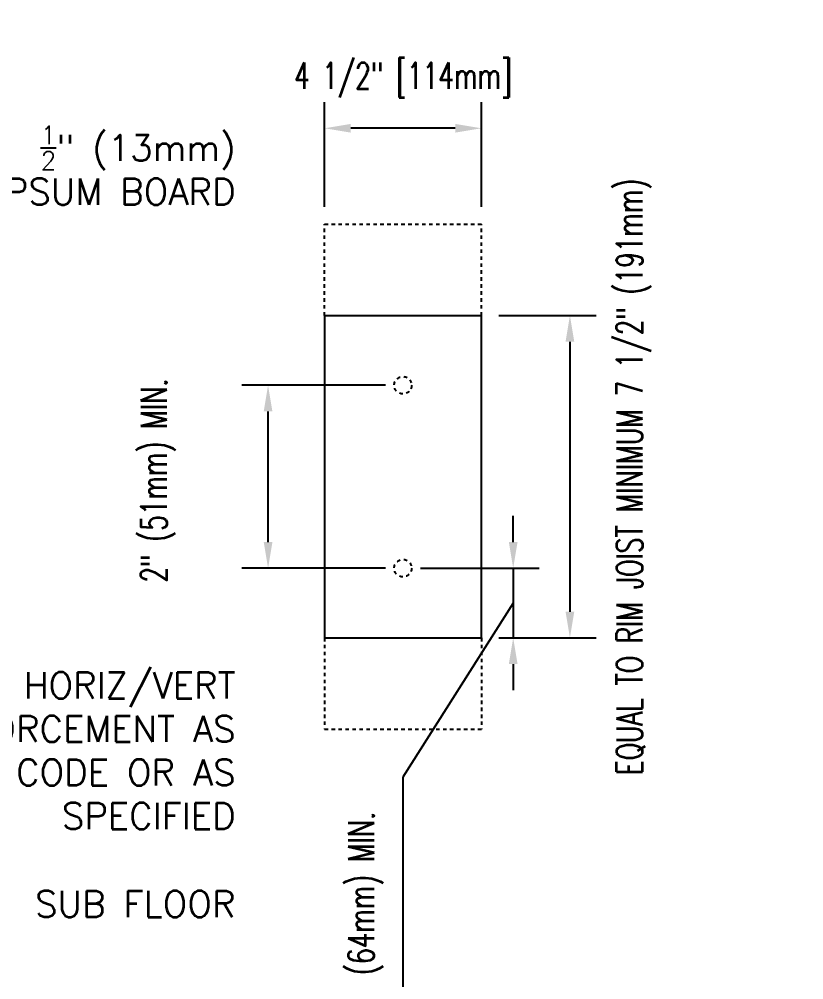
# Model space of a CAD drawing. Header units: inches. Extents: x 67 to 127, y -69.4 to 7.6.
# Drawn here: x 104.52 to 127.04, y -19.97 to 7.61 of the extents above; entities that cross this region are included whole.
import ezdxf

# ---------------------------------------------------------------- set-up
doc = ezdxf.new("R2010")
doc.units = ezdxf.units.IN
doc.header["$LTSCALE"] = 0.5
doc.header["$MEASUREMENT"] = 0
doc.linetypes.add('HIDDEN2', pattern=[0.1875, 0.125, -0.0625])
doc.layers.add('LINE9', color=9, linetype='Continuous')
doc.layers.add('TEXT', color=4, linetype='Continuous')
doc.styles.add('DIM', font='romans.shx', dxfattribs={"width": 0.7})
doc.styles.add('ROMANS', font='romans.shx', dxfattribs={"height": 1.125})
doc.dimstyles.new('ext_8', dxfattribs={"dimscale": 8, "dimtxt": 0.09375, "dimasz": 0.09375, "dimexe": 0.09375, "dimexo": 0.0625, "dimgap": 0.0625, "dimtad": 1, "dimdec": 1, "dimzin": 3, "dimdsep": 46, "dimlunit": 4, "dimtxsty": 'DIM', "dimcen": 0.09, "dimdle": 0.09375, "dimclrt": 4, "dimadec": 0, "dimazin": 0, "dimtfac": 1, "dimtdec": 1, "dimtmove": 2, "dimatfit": 3, "dimfxl": 0, "dimfrac": 2, "dimtolj": 1, "dimtzin": 0, "dimarcsym": 0})

# ---------------------------------------------------------------- blocks, each defined once
blk = doc.blocks.new('*D2')
at = {"layer": 'Defpoints', "color": 0}
for p in [(113.283, 4.476), (113.283, 1.724), (117.783, 1.724)]:
    blk.add_point(p, dxfattribs=at)
at = {"layer": 'TEXT', "color": 0, "lineweight": -2}
for p, q in [((113.283, 2.224), (113.283, 5.226)), ((117.783, 2.224), (117.783, 5.226)), ((117.033, 4.476), (114.033, 4.476))]:
    blk.add_line(p, q, dxfattribs=at)
at = {"layer": 'TEXT', "color": 0}
for points in [[(114.033, 4.601), (114.033, 4.351), (113.283, 4.476)], [(117.033, 4.601), (117.033, 4.351), (117.783, 4.476)]]:
    blk.add_solid(points, dxfattribs=at)
at = {"layer": 'TEXT', "color": 4, "insert": (115.533, 5.862), "char_height": 0.75, "attachment_point": 5, "style": 'DIM'}
blk.add_mtext('\\A1;4 1/2" [114mm]', dxfattribs=at)
blk = doc.blocks.new('*D3')
at = {"layer": 'Defpoints', "color": 0}
for p in [(117.783, -0.901), (117.783, -10.151), (120.325, -10.151)]:
    blk.add_point(p, dxfattribs=at)
at = {"layer": 'TEXT', "color": 0, "lineweight": -2}
for p, q in [((118.283, -0.901), (121.075, -0.901)), ((120.325, -1.651), (120.325, -9.401)), ((118.283, -10.151), (121.075, -10.151))]:
    blk.add_line(p, q, dxfattribs=at)
at = {"layer": 'TEXT', "color": 0}
for points in [[(120.2, -1.651), (120.45, -1.651), (120.325, -0.901)], [(120.2, -9.401), (120.45, -9.401), (120.325, -10.151)]]:
    blk.add_solid(points, dxfattribs=at)
at = {"layer": 'TEXT', "color": 4, "insert": (122.162, -5.526), "char_height": 0.75, "attachment_point": 5, "rotation": 90, "style": 'DIM'}
blk.add_mtext('\\A1;EQUAL TO RIM JOIST MINIMUM 7 1/2" (191mm) ', dxfattribs=at)
blk = doc.blocks.new('*D4')
at = {"layer": 'Defpoints', "color": 0}
for p in [(111.661, -2.901), (115.533, -2.901), (115.533, -8.151)]:
    blk.add_point(p, dxfattribs=at)
at = {"layer": 'TEXT', "color": 0, "lineweight": -2}
for p, q in [((115.033, -2.901), (110.911, -2.901)), ((111.661, -7.401), (111.661, -3.651)), ((115.033, -8.151), (110.911, -8.151))]:
    blk.add_line(p, q, dxfattribs=at)
at = {"layer": 'TEXT', "color": 0}
for points in [[(111.536, -3.651), (111.786, -3.651), (111.661, -2.901)], [(111.536, -7.401), (111.786, -7.401), (111.661, -8.151)]]:
    blk.add_solid(points, dxfattribs=at)
at = {"layer": 'TEXT', "color": 4, "insert": (108.508, -5.636), "char_height": 0.75, "attachment_point": 5, "rotation": 90, "style": 'DIM'}
blk.add_mtext('\\A1;2" (51mm) MIN.', dxfattribs=at)
blk = doc.blocks.new('*D5')
at = {"layer": 'Defpoints', "color": 0}
for p in [(115.533, -8.151), (117.783, -10.151), (118.697, -10.151)]:
    blk.add_point(p, dxfattribs=at)
at = {"layer": 'TEXT', "color": 0, "lineweight": -2}
for p, q in [((118.697, -7.401), (118.697, -6.651)), ((116.033, -8.151), (119.447, -8.151)), ((118.697, -8.151), (118.697, -10.151)), ((118.697, -8.151), (118.697, -10.151)), ((118.697, -9.151), (115.533, -14.148)), ((118.283, -10.151), (119.447, -10.151)), ((118.697, -10.901), (118.697, -11.651)), ((115.533, -14.148), (115.533, -23.748))]:
    blk.add_line(p, q, dxfattribs=at)
at = {"layer": 'TEXT', "color": 0}
for points in [[(118.572, -7.401), (118.822, -7.401), (118.697, -8.151)], [(118.572, -10.901), (118.822, -10.901), (118.697, -10.151)]]:
    blk.add_solid(points, dxfattribs=at)
at = {"layer": 'TEXT', "color": 4, "insert": (114.461, -18.948), "char_height": 0.75, "attachment_point": 5, "rotation": 90, "style": 'DIM'}
blk.add_mtext('\\A1;2 1/2" (64mm) MIN.', dxfattribs=at)

msp = doc.modelspace()

# ---------------------------------------------------------------- linework, layer by layer
at = {"layer": 'LINE9', "linetype": 'HIDDEN2'}
for p, q in [((113.283, 1.724), (117.783, 1.724)), ((113.283, -0.901), (113.283, 1.724)), ((117.783, -0.901), (117.783, 1.724)), ((113.283, -10.151), (113.283, -12.776)), ((117.783, -10.151), (117.783, -12.776)), ((113.283, -12.776), (117.783, -12.776))]:
    msp.add_line(p, q, dxfattribs=at)
at = {"layer": 'LINE9'}
for p, q in [((113.283, -0.901), (113.283, -10.151)), ((113.283, -0.901), (117.783, -0.901)), ((117.783, -10.151), (117.783, -0.901)), ((113.283, -10.151), (117.783, -10.151))]:
    msp.add_line(p, q, dxfattribs=at)
at = {"layer": 'LINE9', "linetype": 'HIDDEN2'}
for centre in [(115.533, -2.901), (115.533, -8.151)]:
    msp.add_circle(centre, 0.25, dxfattribs=at)

# ---------------------------------------------------------------- texts
at = {"layer": 'TEXT', "char_height": 0.75, "attachment_point": 6, "style": 'ROMANS'}
for s, insert, width in [('\\A1;{\\H0.7x;\\S1/2;}" (13mm) GYPSUM BOARD', (110.726, 3.413), 9.89881), ('HORIZ/VERT REINFORCEMENT AS PER CODE OR AS SPECIFIED', (110.726, -13.388), 11.43486), ('\\A1;{\\H1x;SUB FLOOR}', (110.726, -17.789), 11.43486)]:
    msp.add_mtext(s, dxfattribs=dict(at, insert=insert, width=width))

# ---------------------------------------------------------------- dimensions: what is measured, and where the dimension line sits
at = {"layer": 'TEXT'}
dim = msp.add_linear_dim(base=(113.283, 4.476), p1=(117.783, 1.724), p2=(113.283, 1.724), dimstyle='ext_8', dxfattribs=at)
dim.commit()
dim.dimension.update_dxf_attribs({"geometry": '*D2', "text_midpoint": (115.533, 5.862), "dimtype": 160})
dim = msp.add_linear_dim(base=(120.325, -10.151), p1=(117.783, -0.901), p2=(117.783, -10.151), angle=90, text='EQUAL TO RIM JOIST MINIMUM 7 1/2" (191mm) ', dimstyle='ext_8', dxfattribs=at)
dim.commit()
dim.dimension.update_dxf_attribs({"geometry": '*D3', "text_midpoint": (122.162, -5.526), "dimtype": 160})
for base, p2, angle, text, override, picture, middle in [((111.661, -2.901), (115.533, -2.901), 90, '2" (51mm) MIN.', {"dimtmove": 2}, '*D4', (108.508, -5.636)), ((118.697, -10.151), (117.783, -10.151), 270, '2 1/2" (64mm) MIN.', {"dimtmove": 1}, '*D5', (115.533, -14.648))]:
    dim = msp.add_linear_dim(base=base, p1=(115.533, -8.151), p2=p2, angle=angle, text=text, dimstyle='ext_8', override=override, dxfattribs=at)
    dim.commit()
    dim.dimension.update_dxf_attribs({"geometry": picture, "text_midpoint": middle, "dimtype": 160})

doc.saveas('drawing.dxf')
